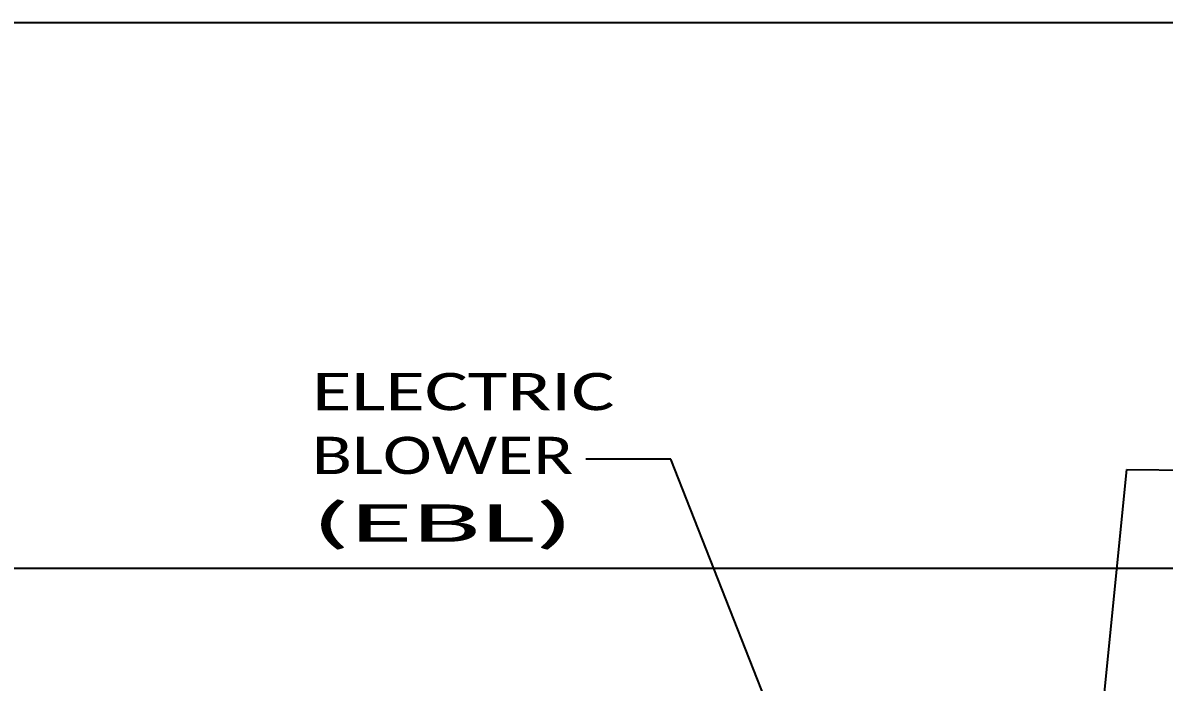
# Model space of a CAD drawing. Header units: millimetres. Extents: x 11802 to 19889, y -472 to 9054.
# Drawn here: x 13177 to 14249, y 3698 to 4318 of the extents above; entities that cross this region are included whole.
import ezdxf
from ezdxf.enums import TextEntityAlignment as Align

# ---------------------------------------------------------------- set-up
doc = ezdxf.new("R2010")
doc.units = ezdxf.units.MM
doc.header["$LTSCALE"] = 307.34
doc.layers.get('0').update_dxf_attribs({"linetype": 'CONTINUOUS'})
doc.styles.get("Standard").update_dxf_attribs({"font": 'calibri.ttf'})
doc.dimstyles.get("Standard").update_dxf_attribs({"dimtxt": 35, "dimasz": 35, "dimexe": 1.5, "dimexo": 1, "dimtad": 1, "dimdsep": 46, "dimtxsty": 'Standard', "dimblk": '_FILLED', "dimblk1": '_FILLED', "dimblk2": '_FILLED', "dimcen": 0.09, "dimazin": 2, "dimtol": 1, "dimtp": 0.01, "dimtm": 0.01, "dimtfac": 1, "dimtofl": 0, "dimtmove": 0, "dimatfit": 3, "dimldrblk": '_FILLED', "dimfxl": 1, "dimtolj": 1, "dimarcsym": 0})

# ---------------------------------------------------------------- blocks, each defined once
blk = doc.blocks.new('_FILLED')
at = {"color": 0, "linetype": 'ByBlock'}
blk.add_solid([(0, 0), (-1, 0.214), (-1, -0.214)], dxfattribs=at)

msp = doc.modelspace()

# ---------------------------------------------------------------- linework, layer by layer
for p, q in [((19888.68567, 4318), (11802.35885, 4318)), ((15025.60362, 3804.97267), (12025.60362, 3804.97267))]:
    msp.add_line(p, q)

# ---------------------------------------------------------------- texts
at = {"color": 0, "linetype": 'Continuous', "lineweight": 30}
for s, width, p, p2 in [('ELECTRIC', 1.376103, (13448.18899, 3953.9004), (13732.39133, 3953.9004)), ('BLOWER', 1.254869, (13448.18899, 3893.9004), (13693.63646, 3893.9004)), ('(EBL)', 2.161873, (13448.08131, 3830.28846), (13693.52878, 3830.28846))]:
    msp.add_text(s, height=35, dxfattribs=dict(at, width=width)).set_placement(p, p2, align=Align.FIT)

# ---------------------------------------------------------------- leaders
at = {"color": 0, "linetype": 'Continuous'}
for points in [[(13923.10673, 3557.02891), (13785.3145, 3908), (13705.52349, 3908)], [(14144.49203, 3206.75921), (14213.79156, 3898.21249), (14278.1836, 3897.57722)]]:
    msp.add_leader(points, dimstyle='Standard', override={"dimtad": 0}, dxfattribs=at)

doc.saveas('drawing.dxf')
